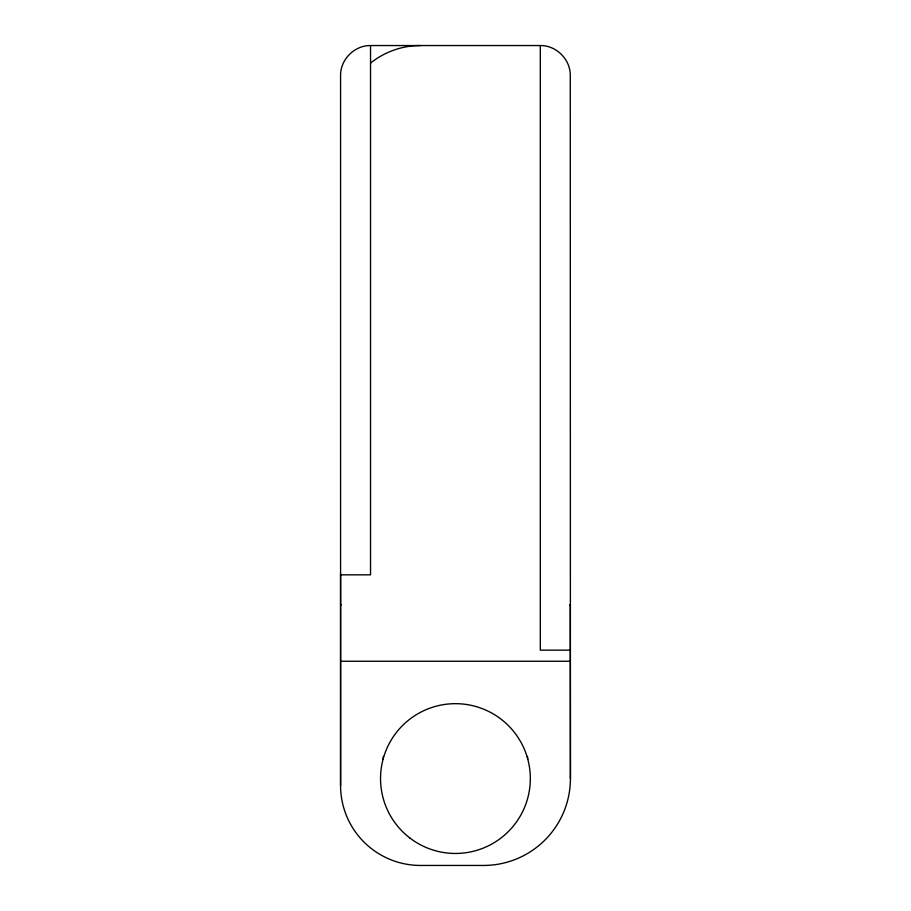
<?xml version="1.0" encoding="UTF-8"?>
<svg xmlns="http://www.w3.org/2000/svg" width="911" height="911" viewBox="0 0 911 911"><rect width="100%" height="100%" fill="white"/><g stroke="black" fill="none" stroke-linecap="round" stroke-linejoin="round"><path stroke-width="1.37" d="M569.694 604.802L570.275 604.802L570.423 778.563A86.887 86.887 0 0 1 483.536 865.45L420.472 865.45A79.895 79.895 0 0 1 340.577 785.555L340.589 573.839M383.087 759.182L383.429 756.358M370.538 63.201L371.836 62.062A79.895 79.895 0 0 1 420.472 45.55M570.423 778.563L570.275 75.511C570.514 59.488 556.336 45.311 540.314 45.55L370.538 45.55C354.527 45.311 340.338 59.488 340.577 75.511L340.577 785.555M340.577 604.802L341.158 604.79M340.577 574.841L370.538 574.841L370.538 45.55M570.275 650.158L540.314 650.158L540.314 45.55M340.577 661.249L570.275 661.249M527.435 756.358L527.776 759.182M409.836 837.983A74.896 74.896 0 0 0 529.69 788.345A74.896 74.896 0 0 0 426.769 709.373A74.896 74.896 0 0 0 409.836 837.983"/></g></svg>
